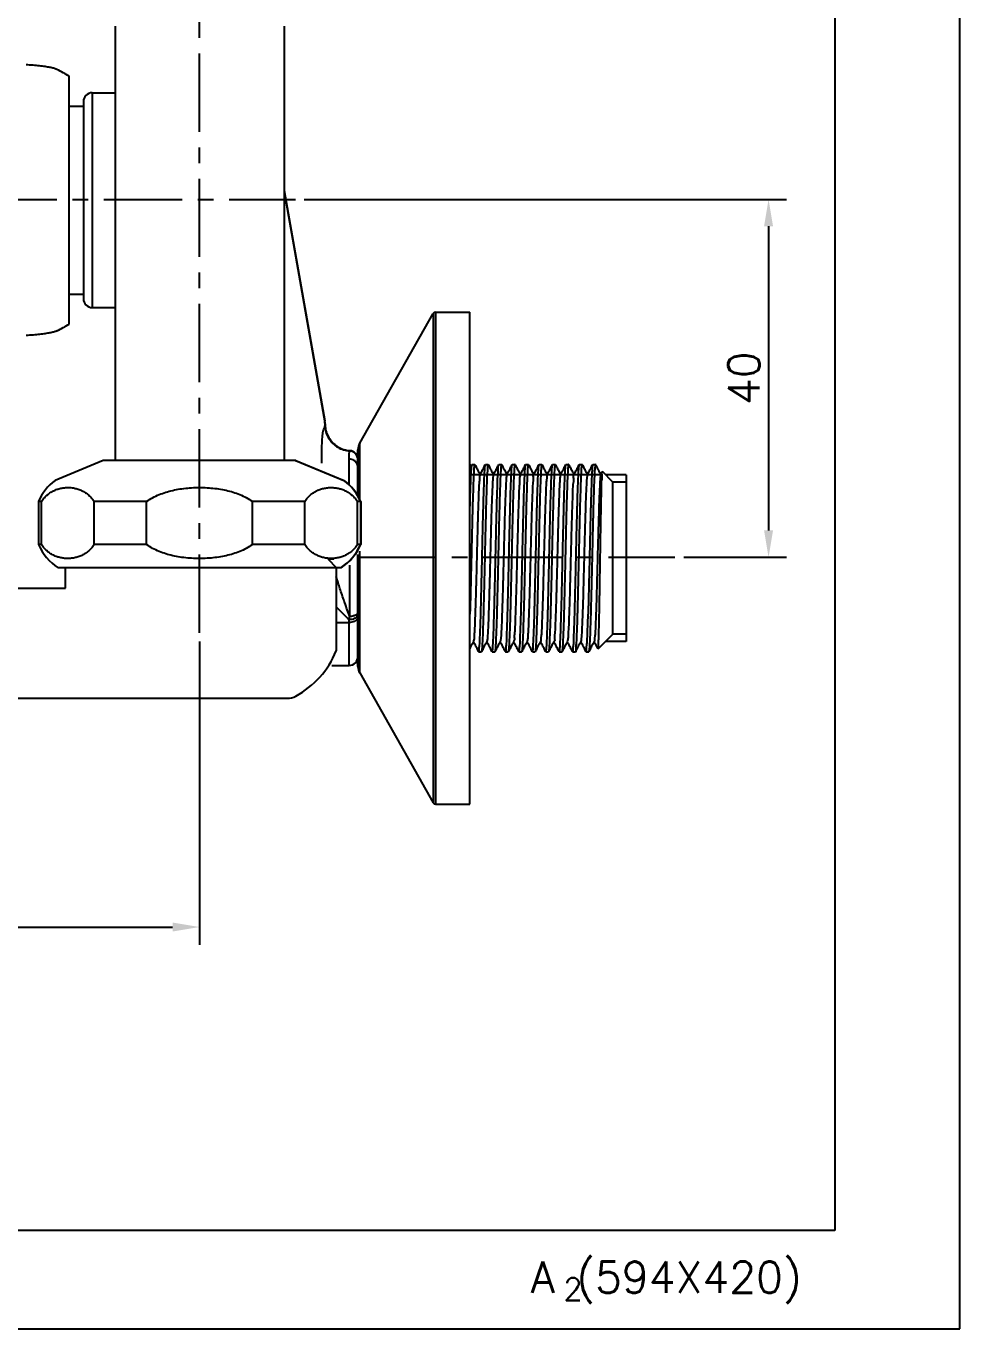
# Model space of a CAD drawing. Extents: x 1183 to 1777, y -825 to -405.
# Drawn here: x 1672.6 to 1777, y -825 to -679.4 of the extents above; entities that cross this region are included whole.
import ezdxf

# ---------------------------------------------------------------- set-up
doc = ezdxf.new("R2010")
doc.units = 0
doc.header["$LTSCALE"] = 7
doc.header["$MEASUREMENT"] = 0
doc.linetypes.add('CENTER', pattern=[2, 1.25, -0.25, 0.25, -0.25])
doc.layers.get('0').update_dxf_attribs({"color": 2, "linetype": 'CONTINUOUS'})
for name, color, linetype in [('CENTER', 1, 'CENTER'), ('CL', 1, 'CENTER'), ('DIM', 2, 'CONTINUOUS'), ('DWG', 7, 'CONTINUOUS')]:
    doc.layers.add(name, color=color, linetype=linetype)
doc.styles.add('GHS', font='ROMANS', dxfattribs={"bigfont": 'GHS'})

# ---------------------------------------------------------------- blocks, each defined once
blk = doc.blocks.new('BORDER')
for p, q in [((1.00000000000004, 0), (1.00000000000004, 1.00000000000004)), ((0, 0), (1.00000000000004, 0))]:
    blk.add_line(p, q)
blk = doc.blocks.new('양식')
at = {"color": 4}
for p, q in [((1768.000000906221, 385.9999992715987), (1768.000000906221, 10.99999927159865)), ((1768.000000906221, 10.99999927159865), (1219.000000906221, 10.99999927159865))]:
    blk.add_line(p, q, dxfattribs=at)
at = {"xscale": 594, "yscale": 420, "zscale": 594}
blk.add_blockref('BORDER', (1188.000000906221, -7.28401346350438e-07), dxfattribs=at)
at = {"color": 7, "style": 'GHS'}
for s, height, p in [('A (594X420)', 3.5, (1734.013847152984, 4.026903004543783)), ('2', 2.5, (1737.667529267826, 3.194927839217144))]:
    blk.add_text(s, height=height, dxfattribs=at).set_placement(p)

msp = doc.modelspace()

# ---------------------------------------------------------------- linework, layer by layer
for p, q in [((1703.702020771428, -698.7362451420161), (1757.603755915052, -698.7362451420161)), ((1755.603755915052, -701.7362451420161), (1755.603755915052, -735.7362451420161)), ((1746.115968396874, -738.7362451420161), (1757.603755915052, -738.7362451420161)), ((1691.985255980342, -748.1758291712938), (1691.985255980342, -782.0762554330213)), ((1649.014841772892, -780.0762554330213), (1688.985255980342, -780.0762554330213))]:
    msp.add_line(p, q)
at = {"color": 7, "linetype": 'Continuous'}
for p, q in [((1681.235255980343, -727.9254573609716), (1675.839658488742, -730.1491682974716)), ((1702.735255980343, -727.9254573609716), (1681.235255980343, -727.9254573609716)), ((1702.764782456162, -727.9254573609883), (1701.464782456181, -727.9254573609883)), ((1702.735255980343, -727.9254573609716), (1708.130853471943, -730.1491682974716)), ((1702.764782456162, -727.9254573609883), (1708.160379947762, -730.1491682973883)), ((1673.985255980343, -732.5168852954718), (1673.985255980343, -737.3122015196715)), ((1674.304784224442, -732.5168852954718), (1673.985255980343, -732.5168852954718)), ((1674.304784224442, -737.3122015196715), (1674.304784224442, -732.5168852954718)), ((1680.220864007543, -737.3122015196715), (1680.220864007543, -732.5168852954718)), ((1686.069176197242, -732.5168852954718), (1680.220864007543, -732.5168852954718)), ((1686.069176197242, -737.3122015196715), (1686.069176197242, -732.5168852954718)), ((1703.749647953143, -732.5168852954718), (1697.901335763442, -732.5168852954718)), ((1697.901335763442, -737.3122015196715), (1697.901335763442, -732.5168852954718)), ((1703.749647953143, -737.3122015196715), (1703.749647953143, -732.5168852954718)), ((1709.665727736242, -737.3122015196715), (1709.665727736242, -732.5168852954718)), ((1709.985255980343, -732.5168852954718), (1709.665727736242, -732.5168852954718)), ((1709.985255980343, -732.5168852954718), (1709.985255980343, -737.3122015196715)), ((1710.014782456162, -732.5168852953884), (1710.014782456162, -737.3122015196884)), ((1674.304784224442, -737.3122015196715), (1673.985255980343, -737.3122015196715)), ((1686.069176197242, -737.3122015196715), (1680.220864007543, -737.3122015196715)), ((1703.749647953143, -737.3122015196715), (1697.901335763442, -737.3122015196715)), ((1709.985255980343, -737.3122015196715), (1709.665727736242, -737.3122015196715)), ((1706.314782456162, -738.9254573609885), (1707.014834710664, -738.9254573609885)), ((1706.314782456162, -738.9254573609885), (1707.314782456162, -739.9254573609885)), ((1707.785255980342, -739.9254573609716), (1676.185255980342, -739.9254573609716)), ((1707.814782456162, -739.9254573609885), (1707.014834710664, -739.9254573609885))]:
    msp.add_line(p, q, dxfattribs=at)
for centre, start, end in [((1679.485368304443, -734.9145434075714), 127.4174892571982, 156.4462197054962), ((1704.485143656243, -734.9145434075714), 23.55378029450376, 52.58251074280176), ((1704.514670132062, -734.9145434074885), 23.55378029451497, 52.5825107428018), ((1679.485368304443, -734.9145434075714), 203.5537802945008, 236.6317027047034), ((1704.485143656243, -734.9145434075714), 303.3682972952966, 336.4462197054992), ((1704.514670132062, -734.9145434074885), 303.3682972952948, 336.446219705488)]:
    msp.add_arc(centre, 6, start, end, dxfattribs=at)
for points in [[(1674.304784224442, -732.5168852954718), (1674.641127220642, -732.0839936470717), (1674.997293130943, -731.7435306593717), (1675.369247309842, -731.4758448393715), (1675.758465962342, -731.2674362046715), (1676.165852639543, -731.1118850599715), (1676.587450434343, -731.0076385528715), (1677.017752528842, -730.9540689714714)], [(1677.017752528842, -730.9540689714714), (1677.451577546942, -730.9508012867715), (1677.741433313643, -730.9767884406716)], [(1677.741433313643, -730.9767884406716), (1677.885756987843, -730.9983489648718), (1678.314269267942, -731.0979942872715), (1678.730612764442, -731.2510403894713), (1679.129713045143, -731.4594196780714), (1679.511517156742, -731.7296896463714), (1679.876870612842, -732.0755922536715), (1680.220864007543, -732.5168852954718)], [(1686.069176197242, -732.5168852954718), (1686.746508524743, -732.0814366641717), (1687.463509204543, -731.7396839998715), (1688.212285241542, -731.4714472607717), (1688.996272125342, -731.2629625629717), (1689.817408627142, -731.1078359905715), (1690.666864887543, -731.0046889586716), (1691.532454450543, -730.9528911581716), (1692.402639168143, -730.9518606612716), (1693.270630181342, -731.0017562610716), (1694.124597011342, -731.1034754256717), (1694.951805292642, -731.2579214506715), (1695.742546636343, -731.4666134299715), (1696.497672413242, -731.7358449559716), (1697.220077082643, -732.0792798278713), (1697.901335763442, -732.5168852954718)], [(1703.749647953143, -732.5168852954718), (1704.090640348243, -732.0788813523715), (1704.451472316043, -731.7358509624715), (1704.828289268343, -731.4670765785714), (1705.223057229342, -731.2585282836714), (1705.636819262742, -731.1038394510716), (1706.064696302343, -731.0018096412715), (1706.290287437742, -730.9693933080717)], [(1706.290287437742, -730.9693933080717), (1706.499996107742, -730.9518049934715), (1706.936348815942, -730.9530287477716)], [(1706.936348815942, -730.9530287477716), (1707.370124975042, -731.0052739620716), (1707.795534865842, -731.1090477383715), (1708.206368131042, -731.2648571401716), (1708.598010419642, -731.4738238166716), (1708.971360416542, -731.7419941531717), (1709.328445519442, -732.0829592914716), (1709.665727736242, -732.5168852954718)], [(1680.220864007543, -737.3122015196715), (1679.878457317342, -737.7517565730715), (1679.515833660743, -738.0958661047717), (1679.136735527842, -738.3653779495713), (1678.739070017443, -738.5742997686717), (1678.322110450042, -738.7287473383714), (1677.891323118442, -738.8297890022715), (1677.453915716242, -738.8781668179714), (1677.016640732642, -738.8749447472716), (1676.583291665642, -738.8206779177714), (1676.159617250942, -738.7152473469715), (1675.751659296243, -738.5585425072715), (1675.363629906543, -738.3497413433716), (1674.993901924242, -738.0827466561715), (1674.639931190742, -737.7437747962714), (1674.304784224442, -737.3122015196715)], [(1697.901335763442, -737.3122015196715), (1697.221193298242, -737.7491941894715), (1696.500641567642, -738.0920216793717), (1695.747365292643, -738.3609910158717), (1694.957678862542, -738.5698501819717), (1694.130237497543, -738.7247537428717), (1693.275000952842, -738.8269467880715), (1692.405159401543, -738.8771556131716), (1691.533016467842, -738.8762126672715), (1690.665714281943, -738.8242942517714), (1689.815053492342, -738.7208876461715), (1688.993470665643, -738.5654913870713), (1688.209914669342, -738.3569062049716), (1687.462090141042, -738.0888177154717), (1686.746037931142, -737.7473914020717), (1686.069176197242, -737.3122015196715)], [(1709.665727736242, -737.3122015196715), (1709.327988757842, -737.7466302533713), (1708.970063274542, -738.0881638093716), (1708.595889662742, -738.3565773507713), (1708.203868249043, -738.5653612869716), (1707.793373351243, -738.7207072858715), (1707.368905069742, -738.8240333599716), (1706.936458693943, -738.8760513435715), (1706.501598581043, -738.8773704806714), (1706.067681993542, -738.8277995380714), (1705.640740591642, -738.7264371284715), (1705.227146586742, -738.5723865218716), (1704.831617742243, -738.3640547727715), (1704.453492831642, -738.0948942828715), (1704.091378491142, -737.7510152434717), (1703.749647953143, -737.3122015196715)]]:
    msp.add_spline(points, degree=3, dxfattribs=at)
for points in [[(1755.103755915052, -701.7362451420161), (1756.103755915052, -701.7362451420161), (1755.603755915052, -698.7362451420161)], [(1755.103755915052, -735.7362451420161), (1756.103755915052, -735.7362451420161), (1755.603755915052, -738.7362451420161)], [(1688.985255980342, -779.5762554330213), (1688.985255980342, -780.5762554330213), (1691.985255980342, -780.0762554330213)]]:
    msp.add_solid(points)
at = {"layer": 'CENTER'}
for p, q in [((1667.286774058239, -698.7362451420161), (1702.702020771428, -698.7362451420161)), ((1709.700721683685, -738.7362451420161), (1745.115968396874, -738.7362451420161))]:
    msp.add_line(p, q, dxfattribs=at)
at = {"layer": 'CL'}
msp.add_line((1691.985255980342, -747.1758291712938), (1691.98525598034, -595.5658048028769), dxfattribs=at)
at = {"layer": 'DIM'}
for p, q in [((1736.860133924985, -729.5207451420163), (1722.200721683684, -729.5207451420163)), ((1722.448719613885, -728.368767202616), (1722.459162826884, -728.358745142116)), ((1722.459162263085, -728.358745142016), (1722.749364437584, -728.358745142016)), ((1722.759807087286, -728.3687672035164), (1722.749367569186, -728.3587451429164)), ((1723.948719613885, -728.368767202616), (1723.959165394686, -728.3587451429164)), ((1723.959162263085, -728.358745142016), (1724.249364437584, -728.358745142016)), ((1724.259807087286, -728.3687672035164), (1724.249375379286, -728.3587451530163)), ((1725.448719613885, -728.368767202616), (1725.459173204785, -728.3587451530163)), ((1725.459162263085, -728.358745142016), (1725.749364437584, -728.358745142016)), ((1725.759807087286, -728.3687672035164), (1725.749364651785, -728.358745142016)), ((1726.948719613885, -728.368767202616), (1726.959162477285, -728.358745142016)), ((1726.959162263085, -728.358745142016), (1727.249364437584, -728.358745142016)), ((1728.448719613885, -728.368767202616), (1728.459176200585, -728.3587451599167)), ((1728.459162263085, -728.358745142016), (1728.749364437584, -728.358745142016)), ((1728.759807087286, -728.3687672035164), (1728.749366413985, -728.3587451424162)), ((1729.948719613885, -728.368767202616), (1729.959164239486, -728.3587451424162)), ((1729.959162263085, -728.358745142016), (1730.249364437584, -728.358745142016)), ((1730.259807087286, -728.3687672035164), (1730.249372593584, -728.358745148116)), ((1731.448719613885, -728.368767202616), (1731.459170419084, -728.358745148116)), ((1731.459162263085, -728.358745142016), (1731.749364437584, -728.358745142016)), ((1731.759807087286, -728.3687672035164), (1731.749365399284, -728.358745142116)), ((1732.948719613885, -728.368767202616), (1732.959163224785, -728.358745142116)), ((1732.959162263085, -728.358745142016), (1733.249364437584, -728.358745142016)), ((1733.259807087286, -728.3687672035164), (1733.249364935886, -728.358745142016)), ((1734.448719613885, -728.368767202616), (1734.459162761386, -728.358745142016)), ((1734.459162263085, -728.358745142016), (1734.749364437584, -728.358745142016)), ((1735.959162266985, -728.358745142016), (1735.948719613885, -728.368767202616)), ((1735.959162263085, -728.358745142016), (1736.223221683684, -728.358745142016)), ((1736.277750171884, -728.413273630216), (1736.223221683684, -728.358745142016)), ((1736.223221683684, -728.4215037823167), (1736.223221683684, -728.358745142016)), ((1737.028598615485, -729.1749759843167), (1737.036029006884, -729.1715524785166)), ((1738.200721683684, -730.336245142016), (1737.036037257285, -729.1715607156164)), ((1739.700721683684, -729.5207451420163), (1737.385221683684, -729.5207451420163)), ((1739.700722446585, -729.5207451420163), (1739.700722446585, -748.1517451420166)), ((1739.700721683684, -730.336245142016), (1738.200721683684, -730.336245142016)), ((1738.200721683684, -747.336245142016), (1738.200721683684, -730.336245142016)), ((1738.200721683684, -747.336245142016), (1736.542800211484, -748.9941666142165)), ((1739.700721683684, -748.1517451420166), (1737.385221683684, -748.1517451420166)), ((1739.700721683684, -747.336245142016), (1738.200721683684, -747.336245142016)), ((1723.198719613885, -749.3037230814159), (1723.209165987884, -749.3137451407163)), ((1723.209162263085, -749.3137451420159), (1723.499364437584, -749.3137451420159)), ((1723.509807087286, -749.3037230806165), (1723.499365228485, -749.3137451420159)), ((1724.698719613885, -749.3037230814159), (1724.709163053985, -749.3137451420159)), ((1724.709162263085, -749.3137451420159), (1724.999364437584, -749.3137451420159)), ((1726.198719613885, -749.3037230814159), (1726.209172923185, -749.3137451316159)), ((1726.209162263085, -749.3137451420159), (1726.499364437584, -749.3137451420159)), ((1726.509807087286, -749.3037230806165), (1726.499364922385, -749.3137451420159)), ((1727.698719613885, -749.3037230814159), (1727.709162747784, -749.3137451420159)), ((1727.709162263085, -749.3137451420159), (1727.999364437584, -749.3137451420159)), ((1728.009807087286, -749.3037230806165), (1727.999366153386, -749.3137451418168)), ((1729.198719613885, -749.3037230814159), (1729.209163978785, -749.3137451418168)), ((1729.209162263085, -749.3137451420159), (1729.499364437584, -749.3137451420159)), ((1729.509807087286, -749.3037230806165), (1729.499441023585, -749.3137446029166)), ((1730.698719613885, -749.3037230814159), (1730.709238849083, -749.3137446029166)), ((1730.709162263085, -749.3137451420159), (1730.999364437584, -749.3137451420159)), ((1731.009807087286, -749.3037230806165), (1730.999364943085, -749.3137451420159)), ((1732.198719613885, -749.3037230814159), (1732.209162768484, -749.3137451420159)), ((1732.209162263085, -749.3137451420159), (1732.499364437584, -749.3137451420159)), ((1733.698719613885, -749.3037230814159), (1733.709182672586, -749.3137451037162)), ((1733.709162263085, -749.3137451420159), (1733.999364437584, -749.3137451420159)), ((1735.209162263085, -749.3137451420159), (1735.499364437584, -749.3137451420159)), ((1735.509807087286, -749.3037230806165), (1735.499370265785, -749.3137451389164))]:
    msp.add_line(p, q, dxfattribs=at)
for points in [[(1722.200607552784, -733.9238913434162), (1722.238584417786, -732.5217768534164), (1722.283108777785, -731.0809584744163), (1722.326915352885, -729.9256462321162), (1722.370941789786, -729.0660324045164), (1722.414745882184, -728.5395616645162), (1722.448929236785, -728.3688663497167)], [(1722.200721910985, -728.8446890382163), (1722.261676233485, -728.7277183420163), (1722.448719614784, -728.3687672031162)], [(1722.749609428585, -728.359280530716), (1722.706626655985, -728.526188790416), (1722.662715882185, -729.041326883216), (1722.618590367885, -729.8918118125164), (1722.574695431085, -731.0402324888162), (1722.530692445883, -732.455231462616), (1722.486731627685, -734.0847538872165), (1722.442427033786, -735.8894131172162), (1722.398428381986, -737.7819130864161), (1722.353979451784, -739.7298156181166), (1722.309137474185, -741.6634453344166), (1722.264671088886, -743.4828516117166), (1722.220822770985, -745.1198338668162)], [(1723.359562322885, -729.5506824678166), (1723.324574894684, -729.5926848772167), (1723.278703335085, -729.9834552275167), (1723.232831775383, -730.7000681242159), (1723.186960215784, -731.7161473657159), (1723.141088656184, -732.9942943636167), (1723.095217096484, -734.4874646632159), (1723.049345536885, -736.140699498216), (1723.003473977283, -737.8931486448162), (1722.957602417586, -739.680310121216), (1722.911730857986, -741.4364042975164), (1722.865859298385, -743.0967950301163), (1722.819987738685, -744.6003687099162), (1722.774116179085, -745.8917836556163), (1722.728244619486, -746.9235070625161), (1722.682373059784, -747.6575645310165), (1722.636501500185, -748.0669377814163), (1722.600025973386, -748.1270825067165)], [(1722.759807086486, -728.3687672039166), (1722.779808500585, -728.4071526765163)], [(1722.779808500585, -728.4071526765163), (1722.953052953186, -728.7396209745164), (1723.202940424185, -729.219132441716), (1723.283575131885, -729.3738520031163)], [(1723.283575131885, -729.3738520031163), (1723.354263268285, -729.5094815215159)], [(1723.342520083586, -729.5320130626167), (1723.511790055585, -729.2072285724159), (1723.761676234984, -728.7277183391159), (1723.948719614784, -728.3687672031162)], [(1723.430620596386, -745.1198338668162), (1723.474468914386, -743.4828516117166), (1723.518935299586, -741.6634453344166), (1723.563777277284, -739.7298156181166), (1723.608226207485, -737.7819130864161), (1723.652224859286, -735.8894131172162), (1723.696529453185, -734.0847538872165), (1723.740490271286, -732.455231462616), (1723.784493256584, -731.0402324888162), (1723.828388193285, -729.8918118125164), (1723.872513707685, -729.041326883216), (1723.916424481385, -728.526188790416), (1723.951317638884, -728.3699906309164)], [(1724.262071466086, -728.3746608243162), (1724.220666811285, -728.4343541982159), (1724.179133670885, -728.8088620773167), (1724.137414929284, -729.4897806998167), (1724.095822770985, -730.4520624754166)], [(1724.259807086486, -728.3687672039166), (1724.279808501085, -728.4071526775167)], [(1724.279808501085, -728.4071526775167), (1724.453052954284, -728.7396209767164), (1724.702940425284, -729.2191324438161), (1724.783575132785, -729.3738520048162)], [(1724.837172736885, -729.5407306049162), (1724.792464802985, -729.8311177827161), (1724.746593243284, -730.4522166856166), (1724.700721683684, -731.3819045425159)], [(1724.783575132785, -729.3738520048162), (1724.854263268285, -729.5094815215159)], [(1724.842520083586, -729.5320130626167), (1725.011790056784, -729.2072285701167), (1725.261676236185, -728.7277183368167), (1725.448719614784, -728.3687672031162)], [(1725.749364533085, -728.358747722016), (1725.704976261184, -728.5393327615163), (1725.660991787084, -729.0684466510163), (1725.617004038284, -729.9282674203166), (1725.573108570985, -731.0869336305166), (1725.528972340786, -732.5152734302162), (1725.485055582585, -734.1504299851165), (1725.440927308586, -735.9526339405163), (1725.397004716784, -737.8440962030161), (1725.352897559483, -739.7771154281161), (1725.308920510886, -741.6726130531167), (1725.264850445484, -743.475795113716), (1725.220822770985, -745.1198338668162)], [(1725.305620596386, -730.4520624754166), (1725.347212754785, -729.4897806998167), (1725.388931496385, -728.8088620773167), (1725.430464636783, -728.4343541982159), (1725.464005543985, -728.3823249831164)], [(1726.340943252484, -729.5312448349166), (1726.306226270886, -729.7086944655164), (1726.260354711185, -730.232216146316), (1726.214483151585, -731.0724242892163), (1726.168611591985, -732.1983935515161), (1726.122740032284, -733.5686806487163), (1726.076868472684, -735.1328497474167), (1726.030996913085, -736.8333288453166), (1725.985125353385, -738.6075288100162), (1725.939253793784, -740.3901470826165), (1725.893382234184, -742.1155712538164), (1725.847510674486, -743.7202940437162), (1725.801639114885, -745.1452507998163), (1725.755767555285, -746.3379934755164), (1725.709895995585, -747.2546210731159), (1725.664024435986, -747.8613954972168), (1725.618906821886, -748.1365562285162)], [(1725.759807086486, -728.3687672039166), (1725.779808501384, -728.407152678016)], [(1725.779808501384, -728.407152678016), (1725.953052954985, -728.7396209780161), (1726.202940425984, -729.2191324452167), (1726.283575133284, -729.3738520058166)], [(1726.283575133284, -729.3738520058166), (1726.354263268285, -729.5094815215159)], [(1726.342520083586, -729.5320130626167), (1726.511790057584, -729.2072285687161), (1726.761676236885, -728.7277183354161), (1726.948719614784, -728.3687672031162)], [(1726.430620596386, -745.1198338668162), (1726.474648270985, -743.475795113716), (1726.518718336285, -741.6726130531167), (1726.562695384984, -739.7771154281161), (1726.606802542284, -737.8440962030161), (1726.650725134086, -735.9526339405163), (1726.694853408085, -734.1504299851165), (1726.738770166284, -732.5152734302162), (1726.782906396483, -731.0869336305166), (1726.826801863784, -729.9282674203166), (1726.870789612485, -729.0684466510163), (1726.914774086684, -728.5393327615163), (1726.949510489685, -728.3691394379164)], [(1727.250242685686, -728.3600543214159), (1727.207682176084, -728.5180407818159), (1727.162975073885, -729.0372939727165), (1727.118466938684, -729.8946342031165), (1727.074661085984, -731.0412396205163), (1727.030620873185, -732.457723193216), (1726.986792011284, -734.0823920960163), (1726.942979152185, -735.8661677537164), (1726.899247538886, -737.746150648916), (1726.854845691785, -739.6919307443166), (1726.809802883985, -741.6353141094166), (1726.764873632384, -743.474882672416), (1726.720822770985, -745.1198338668162)], [(1727.856755481485, -729.5421709950167), (1727.819987738685, -729.6165919537159), (1727.774116179085, -730.0407973262161), (1727.728244619486, -730.7887346680161), (1727.682373059784, -731.8328748262163), (1727.636501500185, -733.1347863805165), (1727.590629940585, -734.6465501802165), (1727.544758380883, -736.3125230922167), (1727.498886821284, -738.0713860454159), (1727.453015261684, -739.8584009866161), (1727.407143701985, -741.607793679116), (1727.361272142385, -743.2551746396164), (1727.315400582783, -744.739909106416), (1727.269529023086, -746.0073488087162), (1727.223657463486, -747.0108433929161), (1727.177785903885, -747.713457471116), (1727.131914344185, -748.0893300928162), (1727.100018189485, -748.1166966635162)], [(1727.261677258886, -728.3678405403159), (1727.251815651985, -728.359297427616), (1727.250242685686, -728.3600543214159)], [(1727.259807086486, -728.3687672039166), (1727.279808501183, -728.4071526777159)], [(1727.279808501183, -728.4071526777159), (1727.453052954586, -728.7396209772166), (1727.702940425586, -729.2191324444163), (1727.783575132986, -729.3738520052163)], [(1727.783575132986, -729.3738520052163), (1727.854263268285, -729.5094815215159)], [(1727.842520083586, -729.5320130626167), (1728.011790057184, -729.2072285694164), (1728.261676236585, -728.7277183361164), (1728.448719614784, -728.3687672031162)], [(1727.930620596386, -745.1198338668162), (1727.974671457885, -743.474882672416), (1728.019600709483, -741.6353141094166), (1728.064643517284, -739.6919307443166), (1728.109045364384, -737.746150648916), (1728.152776977686, -735.8661677537164), (1728.196589836785, -734.0823920960163), (1728.240418698684, -732.457723193216), (1728.284458911485, -731.0412396205163), (1728.328264764184, -729.8946342031165), (1728.372772899385, -729.0372939727165), (1728.417480001486, -728.5180407818159), (1728.452574151886, -728.3706051886163)], [(1728.749457476684, -728.3590218991164), (1728.706270709384, -728.5289819441166), (1728.662434567684, -729.0457170801162), (1728.618375096785, -729.8967358542166), (1728.574617312084, -731.0425234780166), (1728.530430439685, -732.464355736616), (1728.485541397784, -734.131369323916), (1728.440714700884, -735.9616056746161), (1728.396674075286, -737.8585431548161), (1728.352623561686, -739.7890914483166), (1728.308689819585, -741.6823582724162), (1728.264747071584, -743.4798625120163), (1728.220822770885, -745.1198338668162)], [(1729.337427564484, -729.5558189770161), (1729.333749206585, -729.5551162026165), (1729.287877646986, -729.8785960992161), (1729.242006087384, -730.5317780673165), (1729.196134527685, -731.4906205926161), (1729.150262968085, -732.7198317849159), (1729.104391408486, -734.1741683582165), (1729.058519848784, -735.8001008900162), (1729.012648289184, -737.5377840658164), (1728.966776729585, -739.3232593916161), (1728.920905169885, -741.0908092990164), (1728.875033610284, -742.7753759962159), (1728.829162050684, -744.3149560350164), (1728.783290490984, -745.6528824566165), (1728.737418931385, -746.7399105194161), (1728.691547371783, -747.5360302384167), (1728.645675812086, -748.0119390232164), (1728.609669374184, -748.1372776304167)], [(1728.759807086486, -728.3687672039166), (1728.779808500985, -728.4071526773166)], [(1728.779808500985, -728.4071526773166), (1728.953052954084, -728.7396209763162), (1729.202940425084, -729.219132443516), (1729.283575132585, -729.373852004516)], [(1729.283575132585, -729.373852004516), (1729.354263268285, -729.5094815215159)], [(1729.342520083586, -729.5320130626167), (1729.511790056685, -729.207228570416), (1729.761676236085, -728.7277183371159), (1729.948719614784, -728.3687672031162)], [(1729.430620596386, -745.1198338668162), (1729.474544897084, -743.4798625120163), (1729.518487645086, -741.6823582724162), (1729.562421387185, -739.7890914483166), (1729.606471900786, -737.8585431548161), (1729.650512526385, -735.9616056746161), (1729.695339223284, -734.131369323916), (1729.740228265184, -732.464355736616), (1729.784415137585, -731.0425234780166), (1729.828172922285, -729.8967358542166), (1729.872232393085, -729.0457170801162), (1729.916068534885, -728.5289819441166), (1729.950787139285, -728.3697388921162)], [(1730.249592347285, -728.3592566703162), (1730.206221045586, -728.5293734834165), (1730.161839925184, -729.0550418077162), (1730.118065410785, -729.9038322647164), (1730.074304714484, -731.0516993572162), (1730.030265242385, -732.4701126233165), (1729.986444701184, -734.0959806231165), (1729.942420180085, -735.8897017734159), (1729.898587428686, -737.7749685032165), (1729.854694821586, -739.6985298562165), (1729.809990623585, -741.6273731869167), (1729.765101617186, -743.4659087683165), (1729.720822770985, -745.1198338668162)], [(1730.848142859484, -729.5249441220164), (1730.847510674486, -729.5244714285161), (1730.801639114885, -729.746151281516), (1730.755767555285, -730.3024080711164), (1730.709895995585, -731.1727677851165), (1730.664024435986, -732.3251952992166), (1730.618152876386, -733.7172734863159), (1730.572281316685, -735.2977644534164), (1730.526409757085, -737.0084954431165), (1730.480538197485, -738.7864999840165), (1730.434666637784, -740.5663354832166), (1730.388795078184, -742.282491956116), (1730.342923518585, -743.8718032368167), (1730.297051958885, -745.2757719207164), (1730.251180399284, -746.4427224642166), (1730.205308839684, -747.3297031944164), (1730.159437279986, -747.9040672211165), (1730.113565720385, -748.1446740634162), (1730.112799570685, -748.1440109693165)], [(1730.259807086486, -728.3687672039166), (1730.279808499685, -728.4071526749165)], [(1730.279808499685, -728.4071526749165), (1730.453052951285, -728.7396209708165), (1730.702940422285, -729.2191324380162), (1730.783575130384, -729.373852000216)], [(1730.783575130384, -729.373852000216), (1730.854263268285, -729.5094815215159)], [(1730.842520083586, -729.5320130626167), (1731.011790053786, -729.2072285758165), (1731.261676233183, -728.7277183425165), (1731.448719614784, -728.3687672031162)], [(1730.930620596386, -745.1198338668162), (1730.974899442686, -743.4659087683165), (1731.019788449086, -741.6273731869167), (1731.064492647085, -739.6985298562165), (1731.108385254185, -737.7749685032165), (1731.152218005485, -735.8897017734159), (1731.196242526685, -734.0959806231165), (1731.240063067884, -732.4701126233165), (1731.284102539885, -731.0516993572162), (1731.327863236285, -729.9038322647164), (1731.371637750684, -729.0550418077162), (1731.416018870985, -728.5293734834165), (1731.451242158086, -728.3699547022168)], [(1731.749597840486, -728.3592618858163), (1731.706786213586, -728.5249441625162), (1731.662335676385, -729.0472636078164), (1731.617860589385, -729.9085339752162), (1731.573847495985, -731.0651444166167), (1731.529356714783, -732.5018278950163), (1731.484868370184, -734.1577803326161), (1731.440934801185, -735.9523178062161), (1731.397071571884, -737.8411752875161), (1731.352949280486, -739.7748546425162), (1731.308954703085, -741.671168423816), (1731.264867639986, -743.475118488316), (1731.220822770985, -745.1198338668162)], [(1732.351814306084, -729.5371508405167), (1732.315400582783, -729.6439028414168), (1732.269529023086, -730.1013866234159), (1732.223657463486, -730.8803722787159), (1732.177785903885, -731.9521878665162), (1732.131914344185, -733.2773833236167), (1732.086042784585, -734.8071824940159), (1732.040171224986, -736.485278421316), (1731.994299665284, -738.2499058250166), (1731.948428105685, -740.0361144814167), (1731.902556546085, -741.7781598306162), (1731.856684986383, -743.4119228211164), (1731.810813426784, -744.8772699245162), (1731.764941867184, -746.1202664563159), (1731.719070307485, -747.0951617369162), (1731.673198747885, -747.7660730261166), (1731.627327188284, -748.1083062505165), (1731.613355682186, -748.1103463242159)], [(1731.759807086486, -728.3687672039166), (1731.779808499885, -728.4071526752166)], [(1731.779808499885, -728.4071526752166), (1731.953052951685, -728.739620971716), (1732.202940422685, -729.2191324389166), (1732.283575130785, -729.3738520009163)], [(1732.283575130785, -729.3738520009163), (1732.354263268285, -729.5094815215159)], [(1732.342520083586, -729.5320130626167), (1732.511790054186, -729.2072285752163), (1732.761676233584, -728.7277183419162), (1732.948719614784, -728.3687672031162)], [(1732.430620596386, -745.1198338668162), (1732.474665465486, -743.475118488316), (1732.518752528585, -741.671168423816), (1732.562747105985, -739.7748546425162), (1732.606869397385, -737.8411752875161), (1732.650732626685, -735.9523178062161), (1732.694666195586, -734.1577803326161), (1732.739154540284, -732.5018278950163), (1732.783645321384, -731.0651444166167), (1732.827658414886, -729.9085339752162), (1732.872133501885, -729.0472636078164), (1732.916584039085, -728.5249441625162), (1732.951298251684, -728.3699808399167)], [(1733.249362672784, -728.3587670785162), (1733.205115880586, -728.5382017501167), (1733.161301010086, -729.063545083816), (1733.117267039086, -729.9221961293167), (1733.073509114585, -731.075113284716), (1733.029752346485, -732.488005709816), (1732.985419066286, -734.1361670908161), (1732.940921563784, -735.9528763320166), (1732.896970361786, -737.8455972120162), (1732.852777963284, -739.7823429450161), (1732.808451230085, -741.6924343472162), (1732.764606863684, -743.4853778083159), (1732.720822770885, -745.1198338668162)], [(1733.852869873784, -729.5615211543161), (1733.829162050684, -729.5721904380159), (1733.783290490984, -729.929381497316), (1733.737418931385, -730.614405381916), (1733.691547371783, -731.602048579716), (1733.645675812086, -732.8559591408164), (1733.599804252486, -734.3299846756161), (1733.553932692884, -735.9698710745167), (1733.508061133185, -737.7152594263159), (1733.462189573585, -739.5019076345159), (1733.416318013986, -741.2640549606165), (1733.370446454284, -742.936842464416), (1733.324574894684, -744.4587002516162), (1733.278703335085, -745.7736136623159), (1733.232831775383, -746.8331849891163), (1733.186960215784, -747.5984148408168), (1733.141088656184, -748.041137583016), (1733.104424914385, -748.1334169036161)], [(1733.259807086486, -728.3687672039166), (1733.279808500785, -728.4071526769164)], [(1733.279808500785, -728.4071526769164), (1733.453052953586, -728.7396209753167), (1733.702940424586, -729.2191324425164), (1733.783575132185, -729.3738520038166)], [(1733.783575132185, -729.3738520038166), (1733.854263268285, -729.5094815215159)], [(1733.842520083586, -729.5320130626167), (1734.011790056085, -729.2072285715165), (1734.261676235484, -728.7277183382164), (1734.448719614784, -728.3687672031162)], [(1733.930620596386, -745.1198338668162), (1733.974404689184, -743.4853778083159), (1734.018249055585, -741.6924343472162), (1734.062575788784, -739.7823429450161), (1734.106768187286, -737.8455972120162), (1734.150719389285, -735.9528763320166), (1734.195216891785, -734.1361670908161), (1734.239550171985, -732.488005709816), (1734.283306940086, -731.075113284716), (1734.327064864585, -729.9221961293167), (1734.371098835585, -729.063545083816), (1734.414913705985, -728.5382017501167), (1734.449327552685, -728.3690537597165)], [(1734.749671324784, -728.3593755417166), (1734.706102438284, -728.5303103635167), (1734.661173302485, -729.0655674205161), (1734.616930804184, -729.9299599309159), (1734.573176519285, -731.0849268856161), (1734.529119920584, -732.5101090986161), (1734.485286345585, -734.1413737167165), (1734.441241910685, -735.9393623951162), (1734.397391965585, -737.827178289516), (1734.353646892084, -739.744356965716), (1734.309504771185, -741.647919988816), (1734.264976450386, -743.4708360895163), (1734.220822770985, -745.1198338668162)], [(1735.336693489584, -729.5425115489159), (1735.292221683685, -729.8335508499165), (1735.246721683685, -730.4500333802159), (1735.201221683684, -731.370220118816), (1735.155721683686, -732.5607867719161), (1735.110221683686, -733.9786173160162), (1735.064721683686, -735.5723654324163), (1735.019221683686, -737.284313998616), (1734.973721683685, -739.0524652977163), (1734.928221683685, -740.8127862470162), (1734.882721683685, -742.5015273378165), (1734.837221683685, -744.0575313049164), (1734.791721683685, -745.4244479195165), (1734.746221683685, -746.5527746957166), (1734.700721683684, -747.401649609116)], [(1734.760565806586, -728.3684022567165), (1734.750946637485, -728.3589752470159), (1734.749671324784, -728.3593755417166)], [(1734.759807086486, -728.3687672039166), (1734.779808501085, -728.4071526775167)], [(1734.779808501085, -728.4071526775167), (1734.953052954386, -728.7396209768165), (1735.202940425386, -729.2191324440162), (1735.283575132785, -729.3738520049162)], [(1735.283575132785, -729.3738520049162), (1735.354263268285, -729.5094815215159)], [(1735.342520083586, -729.5320130626167), (1735.511790056886, -729.2072285699167), (1735.761676236285, -728.7277183366166), (1735.948719614784, -728.3687672031162)], [(1735.949528297185, -728.3691477822165), (1735.915017496785, -728.537363256816), (1735.870977965785, -729.0654590681168), (1735.826941353185, -729.9250460028159), (1735.782906801783, -731.0869216576164), (1735.738870978885, -732.5117453856162), (1735.694836093384, -734.1511096729162), (1735.650800322384, -735.9494616539166), (1735.606765361985, -737.8457206527162), (1735.562730822284, -739.7755664236163), (1735.518694647884, -741.6736138604163), (1735.474656831984, -743.4754582315161), (1735.430620596386, -745.1198338668162)], [(1736.223221683684, -728.4215037823167), (1736.181537979484, -728.7787747326163), (1736.139746716186, -729.4439773588163), (1736.097966142684, -730.3959862373165), (1736.056064401584, -731.6096981697162), (1736.013561345686, -733.0674751941167), (1735.971089618686, -734.7063584927162), (1735.929204900585, -736.450516208716), (1735.887721721785, -738.2503258074164), (1735.845925199186, -740.0814378677167), (1735.804279464386, -741.8681457428163), (1735.762525636884, -743.5670564983163), (1735.720822770985, -745.1198338668162)], [(1736.838217769184, -729.5385472815167), (1736.793721683685, -729.8186882839161), (1736.748221683685, -730.4247153706162), (1736.702721683685, -731.3353635500159), (1736.657221683685, -732.5176539642159), (1736.611721683684, -733.9287703116167), (1736.566221683684, -735.5176094258165), (1736.520721683684, -737.2266319627167), (1736.475221683684, -738.993946170616), (1736.429721683684, -740.7555492817162), (1736.384221683684, -742.4476453544164), (1736.338721683683, -744.008955623616), (1736.293221683685, -745.3829376944166), (1736.247721683685, -746.5198332075167), (1736.202221683685, -747.3784698241159), (1736.156721683685, -747.9277522701166), (1736.111221683686, -748.1477884422163), (1736.110491450985, -748.1472311242167)], [(1736.248465237886, -728.4141048764166), (1736.223221683684, -728.4215037823167)], [(1736.268417758985, -728.4253603004161), (1736.248465237886, -728.4141048764166)], [(1736.294418539486, -728.450085928416), (1736.268417758985, -728.4253603004161)], [(1736.299691351085, -728.4453103398162), (1736.453052954484, -728.7396209770166), (1736.702940425484, -729.2191324442163), (1736.783575132884, -729.3738520050163)], [(1736.783575132884, -729.3738520050163), (1736.854263268285, -729.5094815215159)], [(1736.842520083586, -729.5320130626167), (1737.011790056984, -729.2072285697166), (1737.028598615585, -729.1749759843167)], [(1736.935060673184, -731.0216819568166), (1736.962946981084, -730.1347563050165), (1736.990948691584, -729.5241334922164), (1737.018761302784, -729.212840239016), (1737.036923961384, -729.2063826517167)], [(1724.095822770985, -730.4520624754166), (1724.054219424784, -731.6685435595161), (1724.012500146784, -733.1064109734159), (1723.970960991586, -734.7115472409166), (1723.929210334585, -736.450283984216), (1723.887704188486, -738.2510941086164), (1723.846137947885, -740.072166423616), (1723.804538107286, -741.8572782825165), (1723.762563940985, -743.565556467516), (1723.720822770985, -745.1198338668162)], [(1724.930620596386, -745.1198338668162), (1724.972361766484, -743.565556467516), (1725.014335932785, -741.8572782825165), (1725.055935773385, -740.072166423616), (1725.097502013985, -738.2510941086164), (1725.139008160085, -736.450283984216), (1725.180758817085, -734.7115472409166), (1725.222297972284, -733.1064109734159), (1725.264017250285, -731.6685435595161), (1725.305620596386, -730.4520624754166)], [(1736.525577281085, -748.9662012170163), (1736.528145252085, -748.9645379424162), (1736.557101795484, -748.9378098690165), (1736.585922701286, -748.5719113407165), (1736.615138785984, -747.8701020085161), (1736.644290585185, -746.8637052658166), (1736.673061561385, -745.6060496381167), (1736.701835627385, -744.1292575368159), (1736.730815084984, -742.4718594157164), (1736.759674733386, -740.7083263976162), (1736.788688575685, -738.8823421356162), (1736.817602840085, -737.071599913216), (1736.846566645085, -735.328071012116), (1736.876093548986, -733.683785605316), (1736.905768570785, -732.2238818618159), (1736.935060673184, -731.0216819568166)], [(1724.700721683684, -731.3819045425159), (1724.654850124085, -732.585962552416), (1724.608978564385, -734.0200732365163), (1724.563107004784, -735.6314516219161), (1724.517235445184, -737.3607880850166), (1724.471363885486, -739.1444313473164), (1724.425492325885, -740.9167312729166), (1724.379620766285, -742.6124552370163), (1724.333749206585, -744.1691891285161), (1724.287877646986, -745.529634611016), (1724.242006087384, -746.6437180890159), (1724.196134527685, -747.4704337552164), (1724.150262968085, -747.979352881516), (1724.115132928085, -748.1400635411162)], [(1723.209417408885, -749.3131945246166), (1723.210571655485, -749.313562556016), (1723.254402777385, -749.1261766470159), (1723.298517588386, -748.588358278116), (1723.342503960286, -747.7214745439167), (1723.386583815685, -746.5510323759161), (1723.430620596386, -745.1198338668162)], [(1723.720822770985, -745.1198338668162), (1723.676588107186, -746.5569060876167), (1723.631840181484, -747.7415567604164), (1723.587361540585, -748.6099943908164), (1723.543587524285, -749.1344944817163), (1723.509272976886, -749.3034711849166)], [(1724.709168481984, -749.3137025604162), (1724.753385349684, -749.1344944817163), (1724.797159365984, -748.6099943908164), (1724.841638006885, -747.7415567604164), (1724.886385932685, -746.5569060876167), (1724.930620596386, -745.1198338668162)], [(1725.220822770985, -745.1198338668162), (1725.176950473886, -746.5461460114163), (1725.133109595785, -747.7120779921167), (1725.088996140885, -748.5839169786166), (1725.044870908585, -749.1239715374165), (1725.010496658384, -749.3040541290163)], [(1726.209433481584, -749.3131674303165), (1726.210655256984, -749.3135402526166), (1726.254668734085, -749.1239715374165), (1726.298793966385, -748.5839169786166), (1726.342907421285, -747.7120779921167), (1726.386748299384, -746.5461460114163), (1726.430620596386, -745.1198338668162)], [(1726.720822770985, -745.1198338668162), (1726.676788705785, -746.5509517317166), (1726.632711530885, -747.7213490379161), (1726.588727986285, -748.588226319516), (1726.544614273185, -749.1260995785167), (1726.510525687385, -749.3040675596164)], [(1727.709405294084, -749.3132141535159), (1727.710521470386, -749.3135753274162), (1727.754412098586, -749.1260995785167), (1727.798525811786, -748.588226319516), (1727.842509356384, -747.7213490379161), (1727.886586531285, -746.5509517317166), (1727.930620596386, -745.1198338668162)], [(1728.220822770885, -745.1198338668162), (1728.176526630885, -746.558729791516), (1728.131480525784, -747.7498630679163), (1728.086485518684, -748.623781400416), (1728.042289664685, -749.1448334446166), (1728.007787750885, -749.3027749822165)], [(1729.209087110685, -749.3135050961162), (1729.252087490184, -749.1448334446166), (1729.296283344185, -748.623781400416), (1729.341278351185, -747.7498630679163), (1729.386324456385, -746.558729791516), (1729.430620596386, -745.1198338668162)], [(1729.720822770985, -745.1198338668162), (1729.679308978486, -746.4756799109161), (1729.637641975885, -747.604783833516), (1729.596290133684, -748.462001542516), (1729.554807597886, -749.0324592275163), (1729.514615263086, -749.2965796174165)], [(1730.722860976484, -749.2954779182162), (1730.764605423384, -749.0324592275163), (1730.806087959185, -748.462001542516), (1730.847439801384, -747.604783833516), (1730.889106803985, -746.4756799109161), (1730.930620596386, -745.1198338668162)], [(1731.220822770985, -745.1198338668162), (1731.177070059684, -746.5425911455166), (1731.132517179385, -747.7258665661163), (1731.087694036585, -748.6047270358165), (1731.043357831584, -749.1363464268159), (1731.009081737984, -749.3033815657161)], [(1732.209163670586, -749.3137319889163), (1732.253155656985, -749.1363464268159), (1732.297491862084, -748.6047270358165), (1732.342315004885, -747.7258665661163), (1732.386867885185, -746.5425911455166), (1732.430620596386, -745.1198338668162)], [(1732.720822770885, -745.1198338668162), (1732.676983477986, -746.545165107216), (1732.633098601685, -747.712334378916), (1732.589312636786, -748.5788149514162), (1732.545391243484, -749.1196203949164), (1732.511466719685, -749.3045414474161)], [(1733.709943696683, -749.3125329775164), (1733.711515890385, -749.3132359557164), (1733.755189068984, -749.1196203949164), (1733.799110462285, -748.5788149514162), (1733.842896427186, -747.712334378916), (1733.886781303485, -746.545165107216), (1733.930620596386, -745.1198338668162)], [(1734.220822770985, -745.1198338668162), (1734.179140321284, -746.4807437948164), (1734.137502825686, -747.6081251367166), (1734.095822770985, -748.4700839379163)], [(1735.305620596386, -748.4700839379163), (1735.347300651185, -747.6081251367166), (1735.388938146785, -746.4807437948164), (1735.430620596386, -745.1198338668162)], [(1735.720822770985, -745.1198338668162), (1735.677116755185, -746.5412025278163), (1735.633168193284, -747.7107111566163), (1735.588711477185, -748.5884912251165), (1735.544490773285, -749.1271194109165), (1735.510274068585, -749.3039461548167)], [(1722.616006616685, -748.1404772220164), (1722.452940423285, -748.4533578441167), (1722.200721654286, -748.9373430920166)], [(1722.681152643985, -748.310536519916), (1722.604263465886, -748.1630088271165)], [(1723.184911991584, -749.2772243186162), (1723.011676234184, -748.9447719433163), (1722.761790054785, -748.4652617100162), (1722.681152643985, -748.310536519916)], [(1724.116006616685, -748.1404772220164), (1723.952940424884, -748.4533578410162), (1723.703052953884, -748.9328693082159), (1723.509807086486, -749.3037230802163)], [(1724.181152645184, -748.3105365221161), (1724.104263465886, -748.1630088271165)], [(1724.684911992286, -749.2772243199167), (1724.511676235684, -748.9447719463167), (1724.261790056285, -748.4652617130166), (1724.181152645184, -748.3105365221161)], [(1725.616006616685, -748.1404772220164), (1725.452940425786, -748.4533578392163), (1725.203052954784, -748.932869306316), (1725.009807086486, -749.3037230802163)], [(1725.681152645984, -748.3105365237159), (1725.604263465886, -748.1630088271165)], [(1726.184911992684, -749.2772243208162), (1726.011676236785, -748.9447719483167), (1725.761790057384, -748.4652617150166), (1725.681152645984, -748.3105365237159)], [(1727.116006616685, -748.1404772220164), (1726.952940425884, -748.4533578391163), (1726.703052954884, -748.932869306316), (1726.509807086486, -749.3037230802163)], [(1727.181152646086, -748.3105365238159), (1727.104263465886, -748.1630088271165)], [(1727.684911992784, -749.2772243208162), (1727.511676236785, -748.9447719484167), (1727.261790057384, -748.4652617151166), (1727.181152646086, -748.3105365238159)], [(1728.616006616685, -748.1404772220164), (1728.452940425284, -748.4533578402168), (1728.203052954284, -748.9328693074165), (1728.009807086486, -749.3037230802163)], [(1728.681152645584, -748.3105365230165), (1728.604263465886, -748.1630088271165)], [(1729.184911992486, -749.277224320416), (1729.011676236285, -748.9447719474163), (1728.761790056886, -748.4652617140162), (1728.681152645584, -748.3105365230165)], [(1730.116006616685, -748.1404772220164), (1729.952940423585, -748.4533578434164), (1729.703052952585, -748.9328693106161), (1729.509807086486, -749.3037230802163)], [(1730.181152644385, -748.3105365206163), (1730.104263465886, -748.1630088271165)], [(1730.684911991784, -749.2772243190163), (1730.511676234686, -748.9447719443167), (1730.261790055285, -748.4652617110166), (1730.181152644385, -748.3105365206163)], [(1731.616006616685, -748.1404772220164), (1731.452940422085, -748.4533578464159), (1731.203052951085, -748.9328693135164), (1731.009807086486, -749.3037230802163)], [(1731.681152643084, -748.3105365181161), (1731.604263465886, -748.1630088271165)], [(1732.184911991086, -749.2772243176166), (1732.011676232985, -748.9447719411162), (1731.761790053586, -748.4652617078161), (1731.681152643084, -748.3105365181161)], [(1733.116006616685, -748.1404772220164), (1732.952940423683, -748.4533578433163), (1732.703052952683, -748.932869310516), (1732.509807086486, -749.3037230802163)], [(1733.181152644285, -748.3105365204162), (1733.104263465886, -748.1630088271165)], [(1733.684911991686, -749.2772243189163), (1733.511676234584, -748.9447719441166), (1733.261790055185, -748.4652617108165), (1733.181152644285, -748.3105365204162)], [(1734.095822770985, -748.4700839379163), (1734.051519769584, -749.064702168216), (1734.007206554684, -749.3080927472163), (1734.006329056585, -749.3072938653165)], [(1734.616006616685, -748.1404772220164), (1734.452940425084, -748.453357840616), (1734.203052954084, -748.9328693078166), (1734.009807086486, -749.3037230802163)], [(1734.681152645384, -748.3105365226163), (1734.604263465886, -748.1630088271165)], [(1734.700721683684, -747.401649609116), (1734.654850124085, -747.943391188616), (1734.620425139785, -748.142932923716)], [(1735.184911992384, -749.2772243201159), (1735.011676235985, -748.944771946916), (1734.761790056584, -748.4652617135159), (1734.681152645384, -748.3105365226163)], [(1735.215896539785, -749.307065759316), (1735.217004380185, -749.3080927472163), (1735.261317595084, -749.064702168216), (1735.305620596386, -748.4700839379163)], [(1736.116006616685, -748.1404772220164), (1735.952940425484, -748.4533578398166), (1735.703052954484, -748.9328693070163), (1735.509807086486, -749.3037230802163)], [(1736.181152645784, -748.3105365232166), (1736.104263465886, -748.1630088271165)], [(1736.535721754286, -748.9909158064163), (1736.511676236385, -748.9447719477164), (1736.261790057086, -748.4652617144163), (1736.181152645784, -748.3105365232166)], [(1723.198719614784, -749.3037230809166), (1723.184911991584, -749.2772243186162)], [(1724.698719614784, -749.3037230809166), (1724.684911992286, -749.2772243199167)], [(1725.010496658384, -749.3040541290163), (1725.000857431585, -749.3135402526166), (1724.999635656086, -749.3131674303165)], [(1726.198719614784, -749.3037230809166), (1726.184911992684, -749.2772243208162)], [(1727.698719614784, -749.3037230809166), (1727.684911992784, -749.2772243208162)], [(1729.198719614784, -749.3037230809166), (1729.184911992486, -749.277224320416)], [(1730.698719614784, -749.3037230809166), (1730.684911991784, -749.2772243190163)], [(1732.198719614784, -749.3037230809166), (1732.184911991086, -749.2772243176166)], [(1732.511466719685, -749.3045414474161), (1732.501718064884, -749.3132359557164), (1732.500145871185, -749.3125329775164)], [(1733.698719614784, -749.3037230809166), (1733.684911991686, -749.2772243189163)], [(1735.198719614784, -749.3037230809166), (1735.184911992384, -749.2772243201159)], [(1735.209279737684, -749.2977366649163), (1735.215896539785, -749.307065759316)], [(1736.522988133085, -748.967711122016), (1736.525577281085, -748.9662012170163)]]:
    msp.add_spline(points, degree=3, dxfattribs=at)
at = {"layer": 'DWG'}
for p, q in [((1682.56483471068, -679.3636264493114), (1682.564834710679, -727.9254573609716)), ((1701.464834710711, -679.3636264493114), (1701.464834710712, -727.9254573609883)), ((1677.428721683684, -712.6701508317162), (1677.428721683684, -684.9815075109161)), ((1680.000721683684, -686.8258293508159), (1680.000721683684, -710.8258289917164)), ((1680.000721683684, -686.8258291713162), (1682.564834710669, -686.8258291713162)), ((1677.428721683684, -688.3258291713162), (1679.000721683684, -688.3258291713162)), ((1679.000721683684, -687.826398034216), (1679.000721683684, -709.8252603084163)), ((1701.464834710701, -697.7623661401465), (1705.982537872785, -723.4851652302166)), ((1701.464834710701, -697.8559427357995), (1705.998567624985, -723.6700116769159)), ((1677.428721683684, -709.3258291713162), (1679.000721683684, -709.3258291713162)), ((1680.000721683684, -710.8258291713162), (1682.500721683684, -710.8258291713162)), ((1709.895590177986, -725.9968996524165), (1718.114540809883, -711.488376148616)), ((1718.114540805285, -711.4883761586159), (1718.114540805285, -766.184114125416)), ((1718.375567168885, -711.336245144016), (1718.375567168885, -766.336245140116)), ((1718.375567168985, -711.336245142016), (1722.200721683684, -711.336245142016)), ((1722.200721683684, -766.3362440640165), (1722.200721683684, -711.3362462200164)), ((1705.998567624985, -723.6700116769159), (1705.998567624985, -724.2100260751165)), ((1706.025929463885, -723.9201797841167), (1706.024900907185, -723.8730943491162)), ((1706.035259354285, -724.0519939863159), (1706.035906021885, -724.0611520949167)), ((1709.895590177986, -732.2601697602247), (1709.895590177986, -725.9968996524165)), ((1708.700721286657, -730.6160581241547), (1708.700721336385, -727.7556852501164)), ((1709.700721683684, -731.8971158103732), (1709.700721683684, -726.7375766384164)), ((1709.895590177986, -751.6755906316164), (1709.895590177986, -738.0689170547528)), ((1708.782478858886, -745.3817506184166), (1708.782481051308, -739.6318636416538)), ((1709.700721683684, -750.9349136456165), (1709.700721683684, -738.4319710046045)), ((1677.014841772921, -742.2099768189457), (1677.014841772921, -739.9254573609716)), ((1707.264841772863, -739.9254573609717), (1707.264841772863, -749.2099768189457)), ((1655.514841772892, -742.2099768189457), (1677.014841772921, -742.2099768189457)), ((1707.264834710685, -746.0329108254161), (1708.700721683684, -746.0329108254161)), ((1707.264841772863, -746.598529744437), (1707.264841772863, -749.2099768189457)), ((1708.700721683684, -750.836245142016), (1708.700701405485, -745.7121949929167)), ((1706.790098288499, -750.836245142016), (1708.700721683684, -750.836245142016)), ((1709.895590177986, -751.6755906316164), (1718.114540809883, -766.1841141354159)), ((1634.476115737412, -754.5099768189341), (1701.789465366665, -754.5099768189341)), ((1718.375567168985, -766.336245142016), (1722.200721683684, -766.336245142016))]:
    msp.add_line(p, q, dxfattribs=at)
for centre, radius, start, end in [((1669.964721683684, -696.8258291713162), 14, 57.78194799181679, 64.25735077317826), ((1680.000721683684, -687.8258291713162), 1, 90, 180), ((1680.000721683684, -709.8258291713162), 1, 180, 270), ((1718.375567170185, -711.6362451420162), 0.3, 90, 150.4688519059622), ((1669.964721683684, -700.8258291713162), 14, 295.7426492268218, 302.2180520081832), ((1711.200721683684, -726.7362451420165), 1.5, 150.4688289665044, 180), ((1708.700721683684, -727.8231409718162), 1, 2.08440831604393e-10, 85.35742696411), ((1697.990799215345, -745.4693706326167), 9.999999999999918, 298.3484947403406, 338.033734768059), ((1708.700721683684, -749.836245142016), 1, 270, 0), ((1711.200721683684, -750.9362451420163), 1.5, 180, 209.5311710334955), ((1701.789465366665, -752.5099768189341), 2, 270, 298.3484947403406), ((1718.375567170185, -766.0362451420167), 0.3, 209.5311480940378, 270)]:
    msp.add_arc(centre, radius, start, end, dxfattribs=at)
for points in [[(1676.056938867685, -684.2184714532166), (1675.996800000286, -684.193810583816), (1675.678091539286, -684.0871298377167), (1675.256328190384, -683.989571761216), (1674.731141683283, -683.9001461143159), (1674.104074000386, -683.8198616802163), (1673.387382977786, -683.7511036176163), (1672.596146267186, -683.6957711788161)], [(1676.056938867685, -713.4331868894167), (1675.996800000286, -713.4578477587163), (1675.678091539286, -713.5645285049166), (1675.256328190384, -713.6620865814164), (1674.731141683283, -713.7515122283164), (1674.104074000386, -713.8317966624161), (1673.387382977786, -713.900554725016), (1672.596146267186, -713.9558871637162)], [(1705.998567469185, -723.6700107894164), (1705.982274861884, -723.4852383886162)], [(1705.998376095785, -723.5852344710163), (1705.982542365784, -723.4851912278161)], [(1706.010335760284, -723.6812176655164), (1705.998376095785, -723.5852344710163)], [(1705.998567624985, -723.6700116768168), (1706.011322722785, -723.7531288560165), (1706.020447128085, -723.836552360616), (1706.024506443786, -723.8922864417161)], [(1706.022422636486, -723.8251865057161), (1706.015144741186, -723.7292461439163), (1706.010335760284, -723.6812176655164)], [(1705.998567058084, -724.2100261389166), (1706.157701456586, -724.8819047910163), (1706.466199089786, -725.5003431524162), (1706.907671768384, -726.0324881812164), (1707.458667325685, -726.450070960216), (1708.089915457185, -726.730908414316), (1708.767883795384, -726.8600818174161)], [(1705.998567624985, -724.2100260751165), (1706.010934855285, -724.1077932605165)], [(1706.010934855285, -724.1077932605165), (1706.015968585985, -724.0587956461166), (1706.023520932785, -723.964998815716)], [(1706.024900907185, -723.8730943491162), (1706.022422636486, -723.8251865057161)], [(1706.023520932785, -723.964998815716), (1706.025929486584, -723.9201776248162)], [(1706.024506443786, -723.8922864417161), (1706.025929486584, -723.9201776248162)], [(1706.024902595385, -723.8731044160165), (1706.026318271584, -723.9036640902166), (1706.031151097684, -723.990364791616)], [(1706.025930986085, -723.920207804016), (1706.029288110885, -723.9683140414161)], [(1706.029288110885, -723.9683140414161), (1706.030971977285, -723.9919499211162), (1706.035247387086, -724.0518219643161)], [(1706.031151097684, -723.990364791616), (1706.034004798284, -724.0339866000165)], [(1706.034004798284, -724.0339866000165), (1706.035254430686, -724.0519284971167)], [(1706.035300926285, -724.0520163426161), (1706.050447607385, -724.2077802753163)], [(1706.050447607385, -724.2077802753163), (1706.086159524884, -724.4286587570166), (1706.291808972886, -725.0696828686166), (1706.636942481485, -725.6506801750163), (1707.104404782685, -726.1403611551166), (1707.669841501785, -726.5126372822167), (1708.303175936786, -726.7481929833164), (1708.781660926885, -726.8263945284159)], [(1708.700720988785, -727.7557071135159), (1708.728124392584, -727.1587988447161), (1708.767882371285, -726.8600913575162)], [(1709.700721683684, -728.6790644459159), (1709.651781170785, -728.3937352306164), (1709.509743811684, -728.136326301016), (1709.288512153884, -727.9320437043159), (1709.009741669486, -727.8008852750161), (1708.700721683684, -727.7556907439164)], [(1708.767884184984, -726.8600810012165), (1708.775804164685, -726.8370132770167), (1708.781976955784, -726.8285072135166)], [(1709.700721683684, -727.8548031096159), (1709.630901855684, -727.4888084188167), (1709.431189425884, -727.1739216382164), (1709.129472719583, -726.9541143490167), (1708.767884184984, -726.8600810012165)], [(1709.678557641085, -745.2370603411161), (1709.651778473684, -745.2978021651159), (1709.509733838784, -745.4649775627165), (1709.288492044685, -745.5976488474159), (1709.009710798784, -745.6828279297167), (1708.700681121685, -745.712175956716)], [(1708.700681122283, -745.712168114316), (1708.741625301485, -745.5490940229163), (1708.782462918985, -745.3817296933164)], [(1709.700721683684, -745.4331886851166), (1709.651778199984, -745.6185130183164), (1709.509738678085, -745.7856965146163), (1709.288506935985, -745.9183740885162), (1709.009738678085, -746.003558334616), (1708.700721683684, -746.0329108254161)], [(1709.624515371384, -745.0475416078159), (1709.436173362684, -745.2078640973166), (1709.139367107584, -745.328349910216), (1708.782478858886, -745.3817506184166)], [(1709.692529863985, -744.9059090557164), (1709.632243576385, -745.0367968889166), (1709.624515371384, -745.0475416078159)], [(1709.700721683684, -745.1124935172163), (1709.678557641085, -745.2370603411161)], [(1709.700721683684, -744.8385918224164), (1709.692529863985, -744.9059090557164)]]:
    msp.add_spline(points, degree=3, dxfattribs=at)
for points, knots in [([(1705.677524257744, -728.2159682265333), (1705.66981158604, -727.8598850232936), (1705.660696356041, -727.1163760649829), (1705.670775565661, -726.0740443126253), (1705.742293030298, -725.1982069510925), (1705.799744255849, -724.5827820057477), (1705.946695288386, -724.307276821781), (1705.998567624985, -724.2100260751165)], [5.718870115684838, 5.718870115684838, 5.718870115684838, 5.718870115684838, 6.787747957056467, 7.950073029562389, 8.837913837515735, 9.439950208811485, 9.768404790439822, 9.768404790439822, 9.768404790439822, 9.768404790439822]), ([(1708.782478859086, -745.3816842421163), (1708.596449783123, -744.8701372935027), (1708.237514377273, -743.8831286193947), (1707.757695306251, -742.4540268505291), (1707.442582608724, -741.4640051449021), (1707.286874409448, -740.9542332448386), (1707.264841772864, -740.8816448100232)], [0, 0, 0, 0, 1.632910612166228, 3.150633470923362, 4.522103624995422, 4.749675854761511, 4.749675854761511, 4.749675854761511, 4.749675854761511]), ([(1708.700701405485, -745.7121949929167), (1708.319745274468, -745.3367568268052), (1707.837089805287, -744.861092388149), (1707.364003601233, -744.3758716868078), (1707.264834710686, -744.2731348153591)], [0, 0, 0, 0, 1.604552235550365, 2.032900507484851, 2.032900507484851, 2.032900507484851, 2.032900507484851])]:
    msp.add_open_spline(points, degree=3, knots=knots, dxfattribs=at)

# ---------------------------------------------------------------- block references
at = {"layer": 'DIM'}
msp.add_blockref('양식', (-4.999996423828634, -824.99999927168), dxfattribs=at)

# ---------------------------------------------------------------- texts
at = {"insert": (1752.853755915052, -718.7362451420156), "char_height": 3.5, "attachment_point": 5, "rotation": 90, "style": 'GHS'}
msp.add_mtext('\\A1;40', dxfattribs=at)

doc.saveas('drawing.dxf')
